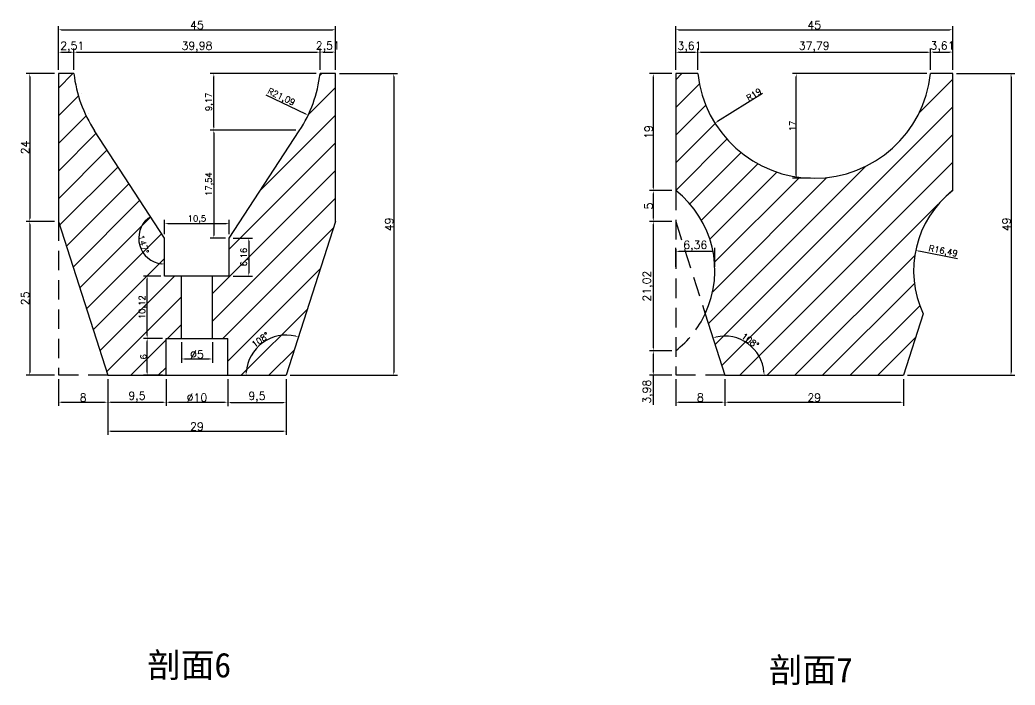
# Model space of a CAD drawing. Header units: millimetres. Extents: x 6817 to 15937, y -5221 to -164.
# Drawn here: x 8041.5 to 8203.2, y -2800.2 to -2692.2 of the extents above; entities that cross this region are included whole.
import ezdxf

# ---------------------------------------------------------------- set-up
doc = ezdxf.new("R2010")
doc.units = ezdxf.units.MM
doc.linetypes.add('HIDDEN', pattern=[9.525, 6.35, -3.175])
doc.layers.add('图层2', color=108, linetype='Continuous')
doc.styles.get("Standard").update_dxf_attribs({"font": 'txt', "bigfont": 'gbcbig.shx'})
doc.dimstyles.new('ISO-25', dxfattribs={"dimtxt": 1, "dimasz": 0.5, "dimexe": 0.6, "dimexo": 0.625, "dimgap": 0.1, "dimtad": 1, "dimtxsty": 'Standard', "dimcen": 2.5, "dimadec": 0, "dimazin": 0, "dimtfac": 1, "dimtmove": 0, "dimatfit": 3, "dimfxl": 0, "dimarcsym": 0})
pattern_1 = [(45, (44.474, -33.572), (-2.245064, 2.245064), [])]

# ---------------------------------------------------------------- blocks, each defined once
blk = doc.blocks.new('*D1384')
at = {"layer": 'Defpoints', "color": 0, "linetype": 'ByBlock', "transparency": 16777216}
for p in [(8151.68, -2697.44), (8148.07, -2700.91), (8151.68, -2700.91)]:
    blk.add_point(p, dxfattribs=at)
at = {"layer": '图层2', "color": 0, "linetype": 'ByBlock', "lineweight": -2, "transparency": 16777216}
for p, q in [((8148.07, -2700.29), (8148.07, -2696.84)), ((8148.57, -2697.44), (8151.18, -2697.44)), ((8151.68, -2700.29), (8151.68, -2696.84))]:
    blk.add_line(p, q, dxfattribs=at)
at = {"layer": '图层2', "color": 0, "linetype": 'ByBlock', "transparency": 16777216}
for points in [[(8148.57, -2697.35), (8148.57, -2697.52), (8148.07, -2697.44)], [(8151.18, -2697.35), (8151.18, -2697.52), (8151.68, -2697.44)]]:
    blk.add_solid(points, dxfattribs=at)
at = {"layer": '图层2', "color": 0, "linetype": 'ByBlock', "transparency": 16777216, "insert": (8150.31, -2696.58), "char_height": 1.3, "attachment_point": 5}
blk.add_mtext('3,61', dxfattribs=at)
blk = doc.blocks.new('*D1385')
at = {"layer": 'Defpoints', "color": 0, "linetype": 'ByBlock', "transparency": 16777216}
for p in [(8189.47, -2697.44), (8151.68, -2700.91), (8189.47, -2700.91)]:
    blk.add_point(p, dxfattribs=at)
at = {"layer": '图层2', "color": 0, "linetype": 'ByBlock', "lineweight": -2, "transparency": 16777216}
for p, q in [((8151.68, -2700.29), (8151.68, -2696.84)), ((8152.18, -2697.44), (8188.97, -2697.44)), ((8189.47, -2700.29), (8189.47, -2696.84))]:
    blk.add_line(p, q, dxfattribs=at)
at = {"layer": '图层2', "color": 0, "linetype": 'ByBlock', "transparency": 16777216}
for points in [[(8152.18, -2697.35), (8152.18, -2697.52), (8151.68, -2697.44)], [(8188.97, -2697.35), (8188.97, -2697.52), (8189.47, -2697.44)]]:
    blk.add_solid(points, dxfattribs=at)
at = {"layer": '图层2', "color": 0, "linetype": 'ByBlock', "transparency": 16777216, "insert": (8170.57, -2696.58), "char_height": 1.3, "attachment_point": 5}
blk.add_mtext('37,79', dxfattribs=at)
blk = doc.blocks.new('*D1386')
at = {"layer": 'Defpoints', "color": 0, "linetype": 'ByBlock', "transparency": 16777216}
for p in [(8193.07, -2697.41), (8189.47, -2700.91), (8193.07, -2700.91)]:
    blk.add_point(p, dxfattribs=at)
at = {"layer": '图层2', "color": 0, "linetype": 'ByBlock', "lineweight": -2, "transparency": 16777216}
for p, q in [((8189.47, -2700.29), (8189.47, -2696.81)), ((8189.97, -2697.41), (8192.57, -2697.41)), ((8193.07, -2700.29), (8193.07, -2696.81))]:
    blk.add_line(p, q, dxfattribs=at)
at = {"layer": '图层2', "color": 0, "linetype": 'ByBlock', "transparency": 16777216}
for points in [[(8189.97, -2697.33), (8189.97, -2697.5), (8189.47, -2697.41)], [(8192.57, -2697.33), (8192.57, -2697.5), (8193.07, -2697.41)]]:
    blk.add_solid(points, dxfattribs=at)
at = {"layer": '图层2', "color": 0, "linetype": 'ByBlock', "transparency": 16777216, "insert": (8191.41, -2696.56), "char_height": 1.3, "attachment_point": 5}
blk.add_mtext('3,61', dxfattribs=at)
blk = doc.blocks.new('*D1387')
at = {"layer": 'Defpoints', "color": 0, "linetype": 'ByBlock', "transparency": 16777216}
for p in [(8148.07, -2700.91), (8144.43, -2719.91), (8148.07, -2719.91)]:
    blk.add_point(p, dxfattribs=at)
at = {"layer": '图层2', "color": 0, "linetype": 'ByBlock', "lineweight": -2, "transparency": 16777216}
for p, q in [((8147.45, -2700.91), (8143.83, -2700.91)), ((8144.43, -2701.41), (8144.43, -2719.41)), ((8147.45, -2719.91), (8143.83, -2719.91))]:
    blk.add_line(p, q, dxfattribs=at)
at = {"layer": '图层2', "color": 0, "linetype": 'ByBlock', "transparency": 16777216}
for points in [[(8144.35, -2701.41), (8144.51, -2701.41), (8144.43, -2700.91)], [(8144.35, -2719.41), (8144.51, -2719.41), (8144.43, -2719.91)]]:
    blk.add_solid(points, dxfattribs=at)
at = {"layer": '图层2', "color": 0, "linetype": 'ByBlock', "transparency": 16777216, "insert": (8143.68, -2710.41), "char_height": 1.3, "attachment_point": 5, "rotation": 90}
blk.add_mtext('19', dxfattribs=at)
blk = doc.blocks.new('*D1388')
at = {"layer": 'Defpoints', "color": 0, "linetype": 'ByBlock', "transparency": 16777216}
for p in [(8148.07, -2719.91), (8144.43, -2724.91), (8148.07, -2724.91)]:
    blk.add_point(p, dxfattribs=at)
at = {"layer": '图层2', "color": 0, "linetype": 'ByBlock', "lineweight": -2, "transparency": 16777216}
for p, q in [((8147.45, -2719.91), (8143.83, -2719.91)), ((8144.43, -2720.41), (8144.43, -2724.41)), ((8147.45, -2724.91), (8143.83, -2724.91))]:
    blk.add_line(p, q, dxfattribs=at)
at = {"layer": '图层2', "color": 0, "linetype": 'ByBlock', "transparency": 16777216}
for points in [[(8144.35, -2720.41), (8144.51, -2720.41), (8144.43, -2719.91)], [(8144.35, -2724.41), (8144.51, -2724.41), (8144.43, -2724.91)]]:
    blk.add_solid(points, dxfattribs=at)
at = {"layer": '图层2', "color": 0, "linetype": 'ByBlock', "transparency": 16777216, "insert": (8143.68, -2722.41), "char_height": 1.3, "attachment_point": 5, "rotation": 90}
blk.add_mtext('5', dxfattribs=at)
blk = doc.blocks.new('*D1389')
at = {"layer": 'Defpoints', "color": 0, "linetype": 'ByBlock', "transparency": 16777216}
for p in [(8148.07, -2724.91), (8144.43, -2745.93), (8148.07, -2745.93)]:
    blk.add_point(p, dxfattribs=at)
at = {"layer": '图层2', "color": 0, "linetype": 'ByBlock', "lineweight": -2, "transparency": 16777216}
for p, q in [((8147.45, -2724.91), (8143.83, -2724.91)), ((8144.43, -2725.41), (8144.43, -2745.43)), ((8147.45, -2745.93), (8143.83, -2745.93))]:
    blk.add_line(p, q, dxfattribs=at)
at = {"layer": '图层2', "color": 0, "linetype": 'ByBlock', "transparency": 16777216}
for points in [[(8144.35, -2725.41), (8144.51, -2725.41), (8144.43, -2724.91)], [(8144.35, -2745.43), (8144.51, -2745.43), (8144.43, -2745.93)]]:
    blk.add_solid(points, dxfattribs=at)
at = {"layer": '图层2', "color": 0, "linetype": 'ByBlock', "transparency": 16777216, "insert": (8143.57, -2735.42), "char_height": 1.3, "attachment_point": 5, "rotation": 90}
blk.add_mtext('21,02', dxfattribs=at)
blk = doc.blocks.new('*D1390')
at = {"layer": 'Defpoints', "color": 0, "linetype": 'ByBlock', "transparency": 16777216}
for p in [(8148.07, -2729.79), (8148.07, -2732.92), (8154.43, -2732.92)]:
    blk.add_point(p, dxfattribs=at)
at = {"layer": '图层2', "color": 0, "linetype": 'ByBlock', "lineweight": -2, "transparency": 16777216}
for p, q in [((8148.07, -2732.3), (8148.07, -2729.19)), ((8153.93, -2729.79), (8148.57, -2729.79)), ((8154.43, -2732.3), (8154.43, -2729.19))]:
    blk.add_line(p, q, dxfattribs=at)
at = {"layer": '图层2', "color": 0, "linetype": 'ByBlock', "transparency": 16777216}
for points in [[(8148.57, -2729.71), (8148.57, -2729.87), (8148.07, -2729.79)], [(8153.93, -2729.71), (8153.93, -2729.87), (8154.43, -2729.79)]]:
    blk.add_solid(points, dxfattribs=at)
at = {"layer": '图层2', "color": 0, "linetype": 'ByBlock', "transparency": 16777216, "insert": (8151.25, -2728.93), "char_height": 1.3, "attachment_point": 5}
blk.add_mtext('6,36', dxfattribs=at)
blk = doc.blocks.new('*D1391')
at = {"layer": 'Defpoints', "color": 0, "linetype": 'ByBlock', "transparency": 16777216}
for p in [(8148.07, -2745.93), (8144.43, -2749.91), (8148.07, -2749.91)]:
    blk.add_point(p, dxfattribs=at)
at = {"layer": '图层2', "color": 0, "linetype": 'ByBlock', "lineweight": -2, "transparency": 16777216}
for p, q in [((8147.45, -2745.93), (8143.83, -2745.93)), ((8144.43, -2746.43), (8144.43, -2749.41)), ((8147.45, -2749.91), (8143.83, -2749.91)), ((8144.43, -2749.91), (8144.43, -2754.73))]:
    blk.add_line(p, q, dxfattribs=at)
at = {"layer": '图层2', "color": 0, "linetype": 'ByBlock', "transparency": 16777216}
for points in [[(8144.35, -2746.43), (8144.51, -2746.43), (8144.43, -2745.93)], [(8144.35, -2749.41), (8144.51, -2749.41), (8144.43, -2749.91)]]:
    blk.add_solid(points, dxfattribs=at)
at = {"layer": '图层2', "color": 0, "linetype": 'ByBlock', "transparency": 16777216, "insert": (8143.57, -2752.57), "char_height": 1.3, "attachment_point": 5, "rotation": 90}
blk.add_mtext('3,98', dxfattribs=at)
blk = doc.blocks.new('*D1392')
at = {"layer": 'Defpoints', "color": 0, "linetype": 'ByBlock', "transparency": 16777216}
for p in [(8148.07, -2749.91), (8156.07, -2749.91), (8156.07, -2754.28)]:
    blk.add_point(p, dxfattribs=at)
at = {"layer": '图层2', "color": 0, "linetype": 'ByBlock', "lineweight": -2, "transparency": 16777216}
for p, q in [((8148.07, -2750.54), (8148.07, -2754.88)), ((8156.07, -2750.54), (8156.07, -2754.88)), ((8148.57, -2754.28), (8155.57, -2754.28))]:
    blk.add_line(p, q, dxfattribs=at)
at = {"layer": '图层2', "color": 0, "linetype": 'ByBlock', "transparency": 16777216}
for points in [[(8148.57, -2754.2), (8148.57, -2754.36), (8148.07, -2754.28)], [(8155.57, -2754.2), (8155.57, -2754.36), (8156.07, -2754.28)]]:
    blk.add_solid(points, dxfattribs=at)
at = {"layer": '图层2', "color": 0, "linetype": 'ByBlock', "transparency": 16777216, "insert": (8152.07, -2753.53), "char_height": 1.3, "attachment_point": 5}
blk.add_mtext('8', dxfattribs=at)
blk = doc.blocks.new('*D1393')
at = {"layer": 'Defpoints', "color": 0, "linetype": 'ByBlock', "transparency": 16777216}
for p in [(8156.07, -2749.91), (8185.07, -2749.91), (8185.07, -2754.28)]:
    blk.add_point(p, dxfattribs=at)
at = {"layer": '图层2', "color": 0, "linetype": 'ByBlock', "lineweight": -2, "transparency": 16777216}
for p, q in [((8156.07, -2750.54), (8156.07, -2754.88)), ((8185.07, -2750.54), (8185.07, -2754.88)), ((8156.57, -2754.28), (8184.57, -2754.28))]:
    blk.add_line(p, q, dxfattribs=at)
at = {"layer": '图层2', "color": 0, "linetype": 'ByBlock', "transparency": 16777216}
for points in [[(8156.57, -2754.2), (8156.57, -2754.36), (8156.07, -2754.28)], [(8184.57, -2754.2), (8184.57, -2754.36), (8185.07, -2754.28)]]:
    blk.add_solid(points, dxfattribs=at)
at = {"layer": '图层2', "color": 0, "linetype": 'ByBlock', "transparency": 16777216, "insert": (8170.57, -2753.53), "char_height": 1.3, "attachment_point": 5}
blk.add_mtext('29', dxfattribs=at)
blk = doc.blocks.new('*D1394')
at = {"layer": 'Defpoints', "color": 0, "linetype": 'ByBlock', "transparency": 16777216}
for p in [(8193.07, -2700.91), (8185.07, -2749.91), (8202.54, -2749.91)]:
    blk.add_point(p, dxfattribs=at)
at = {"layer": '图层2', "color": 0, "linetype": 'ByBlock', "lineweight": -2, "transparency": 16777216}
for p, q in [((8193.7, -2700.91), (8203.14, -2700.91)), ((8202.54, -2701.41), (8202.54, -2749.41)), ((8185.7, -2749.91), (8203.14, -2749.91))]:
    blk.add_line(p, q, dxfattribs=at)
at = {"layer": '图层2', "color": 0, "linetype": 'ByBlock', "transparency": 16777216}
for points in [[(8202.46, -2701.41), (8202.63, -2701.41), (8202.54, -2700.91)], [(8202.46, -2749.41), (8202.63, -2749.41), (8202.54, -2749.91)]]:
    blk.add_solid(points, dxfattribs=at)
at = {"layer": '图层2', "color": 0, "linetype": 'ByBlock', "transparency": 16777216, "insert": (8201.79, -2725.41), "char_height": 1.3, "attachment_point": 5, "rotation": 90}
blk.add_mtext('49', dxfattribs=at)
blk = doc.blocks.new('*D1395')
at = {"layer": 'Defpoints', "color": 0, "linetype": 'ByBlock', "transparency": 16777216}
for p in [(8193.07, -2693.79), (8148.07, -2700.91), (8193.07, -2700.91)]:
    blk.add_point(p, dxfattribs=at)
at = {"layer": '图层2', "color": 0, "linetype": 'ByBlock', "lineweight": -2, "transparency": 16777216}
for p, q in [((8148.07, -2700.29), (8148.07, -2693.19)), ((8148.57, -2693.79), (8192.57, -2693.79)), ((8193.07, -2700.29), (8193.07, -2693.19))]:
    blk.add_line(p, q, dxfattribs=at)
at = {"layer": '图层2', "color": 0, "linetype": 'ByBlock', "transparency": 16777216}
for points in [[(8148.57, -2693.71), (8148.57, -2693.88), (8148.07, -2693.79)], [(8192.57, -2693.71), (8192.57, -2693.88), (8193.07, -2693.79)]]:
    blk.add_solid(points, dxfattribs=at)
at = {"layer": '图层2', "color": 0, "linetype": 'ByBlock', "transparency": 16777216, "insert": (8170.57, -2693.04), "char_height": 1.3, "attachment_point": 5}
blk.add_mtext('45', dxfattribs=at)
blk = doc.blocks.new('*D1396')
at = {"layer": 'Defpoints', "color": 0, "linetype": 'ByBlock', "transparency": 16777216}
for p in [(8170.57, -2698.91), (8154.45, -2708.96)]:
    blk.add_point(p, dxfattribs=at)
at = {"layer": '图层2', "color": 0, "linetype": 'ByBlock', "lineweight": -2, "transparency": 16777216}
blk.add_line((8162.17, -2704.15), (8154.87, -2708.69), dxfattribs=at)
at = {"layer": '图层2', "color": 0, "linetype": 'ByBlock', "transparency": 16777216}
blk.add_solid([(8154.83, -2708.62), (8154.92, -2708.76), (8154.45, -2708.96)], dxfattribs=at)
at = {"layer": '图层2', "color": 0, "linetype": 'ByBlock', "transparency": 16777216, "insert": (8160.78, -2704.31), "char_height": 1, "attachment_point": 5, "rotation": 31.9165}
blk.add_mtext('R19', dxfattribs=at)
blk = doc.blocks.new('*D1397')
at = {"layer": 'Defpoints', "color": 0, "linetype": 'ByBlock', "transparency": 16777216}
for p in [(8187.05, -2729.63), (8203.2, -2732.92)]:
    blk.add_point(p, dxfattribs=at)
at = {"layer": '图层2', "color": 0, "linetype": 'ByBlock', "lineweight": -2, "transparency": 16777216}
blk.add_line((8193.83, -2731.01), (8187.54, -2729.73), dxfattribs=at)
at = {"layer": '图层2', "color": 0, "linetype": 'ByBlock', "transparency": 16777216}
blk.add_solid([(8187.55, -2729.65), (8187.52, -2729.81), (8187.05, -2729.63)], dxfattribs=at)
at = {"layer": '图层2', "color": 0, "linetype": 'ByBlock', "transparency": 16777216, "insert": (8191.5, -2729.84), "char_height": 1, "attachment_point": 5, "rotation": 348.48}
blk.add_mtext('R16,49', dxfattribs=at)
blk = doc.blocks.new('*D1398')
at = {"layer": 'Defpoints', "color": 0, "linetype": 'ByBlock', "transparency": 16777216}
for p in [(8167.65, -2700.91), (8189.47, -2700.91), (8170.57, -2717.91)]:
    blk.add_point(p, dxfattribs=at)
at = {"layer": '图层2', "color": 0, "linetype": 'ByBlock', "lineweight": -2, "transparency": 16777216}
for p, q in [((8188.84, -2700.91), (8167.05, -2700.91)), ((8167.65, -2717.41), (8167.65, -2701.41)), ((8169.95, -2717.91), (8167.05, -2717.91))]:
    blk.add_line(p, q, dxfattribs=at)
at = {"layer": '图层2', "color": 0, "linetype": 'ByBlock', "transparency": 16777216}
for points in [[(8167.57, -2701.41), (8167.73, -2701.41), (8167.65, -2700.91)], [(8167.57, -2717.41), (8167.73, -2717.41), (8167.65, -2717.91)]]:
    blk.add_solid(points, dxfattribs=at)
at = {"layer": '图层2', "color": 0, "linetype": 'ByBlock', "transparency": 16777216, "insert": (8167.05, -2709.41), "char_height": 1, "attachment_point": 5, "rotation": 90}
blk.add_mtext('17', dxfattribs=at)
blk = doc.blocks.new('*D1400')
at = {"layer": 'Defpoints', "color": 0, "linetype": 'ByBlock', "transparency": 16777216}
for p in [(8050.32, -2697.44), (8047.81, -2700.91), (8050.32, -2700.91)]:
    blk.add_point(p, dxfattribs=at)
at = {"layer": '图层2', "color": 0, "linetype": 'ByBlock', "lineweight": -2, "transparency": 16777216}
for p, q in [((8047.81, -2700.29), (8047.81, -2696.84)), ((8048.31, -2697.44), (8049.82, -2697.44)), ((8050.32, -2700.29), (8050.32, -2696.84))]:
    blk.add_line(p, q, dxfattribs=at)
at = {"layer": '图层2', "color": 0, "linetype": 'ByBlock', "transparency": 16777216}
for points in [[(8048.31, -2697.35), (8048.31, -2697.52), (8047.81, -2697.44)], [(8049.82, -2697.35), (8049.82, -2697.52), (8050.32, -2697.44)]]:
    blk.add_solid(points, dxfattribs=at)
at = {"layer": '图层2', "color": 0, "linetype": 'ByBlock', "transparency": 16777216, "insert": (8050.05, -2696.58), "char_height": 1.3, "attachment_point": 5}
blk.add_mtext('2,51', dxfattribs=at)
blk = doc.blocks.new('*D1401')
at = {"layer": 'Defpoints', "color": 0, "linetype": 'ByBlock', "transparency": 16777216}
for p in [(8090.3, -2697.44), (8050.32, -2700.91), (8090.3, -2700.91)]:
    blk.add_point(p, dxfattribs=at)
at = {"layer": '图层2', "color": 0, "linetype": 'ByBlock', "lineweight": -2, "transparency": 16777216}
for p, q in [((8050.32, -2700.29), (8050.32, -2696.84)), ((8050.82, -2697.44), (8089.8, -2697.44)), ((8090.3, -2700.29), (8090.3, -2696.84))]:
    blk.add_line(p, q, dxfattribs=at)
at = {"layer": '图层2', "color": 0, "linetype": 'ByBlock', "transparency": 16777216}
for points in [[(8050.82, -2697.35), (8050.82, -2697.52), (8050.32, -2697.44)], [(8089.8, -2697.35), (8089.8, -2697.52), (8090.3, -2697.44)]]:
    blk.add_solid(points, dxfattribs=at)
at = {"layer": '图层2', "color": 0, "linetype": 'ByBlock', "transparency": 16777216, "insert": (8070.31, -2696.58), "char_height": 1.3, "attachment_point": 5}
blk.add_mtext('39,98', dxfattribs=at)
blk = doc.blocks.new('*D1402')
at = {"layer": 'Defpoints', "color": 0, "linetype": 'ByBlock', "transparency": 16777216}
for p in [(8092.81, -2697.41), (8090.3, -2700.91), (8092.81, -2700.91)]:
    blk.add_point(p, dxfattribs=at)
at = {"layer": '图层2', "color": 0, "linetype": 'ByBlock', "lineweight": -2, "transparency": 16777216}
for p, q in [((8090.3, -2700.29), (8090.3, -2696.81)), ((8090.8, -2697.41), (8092.31, -2697.41)), ((8092.81, -2700.29), (8092.81, -2696.81))]:
    blk.add_line(p, q, dxfattribs=at)
at = {"layer": '图层2', "color": 0, "linetype": 'ByBlock', "transparency": 16777216}
for points in [[(8090.8, -2697.33), (8090.8, -2697.5), (8090.3, -2697.41)], [(8092.31, -2697.33), (8092.31, -2697.5), (8092.81, -2697.41)]]:
    blk.add_solid(points, dxfattribs=at)
at = {"layer": '图层2', "color": 0, "linetype": 'ByBlock', "transparency": 16777216, "insert": (8091.56, -2696.56), "char_height": 1.3, "attachment_point": 5}
blk.add_mtext('2,51', dxfattribs=at)
blk = doc.blocks.new('*D1403')
at = {"layer": 'Defpoints', "color": 0, "linetype": 'ByBlock', "transparency": 16777216}
for p in [(8055.81, -2749.91), (8084.81, -2749.91), (8084.81, -2758.98)]:
    blk.add_point(p, dxfattribs=at)
at = {"layer": '图层2', "color": 0, "linetype": 'ByBlock', "lineweight": -2, "transparency": 16777216}
for p, q in [((8055.81, -2750.54), (8055.81, -2759.58)), ((8084.81, -2750.54), (8084.81, -2759.58)), ((8056.31, -2758.98), (8084.31, -2758.98))]:
    blk.add_line(p, q, dxfattribs=at)
at = {"layer": '图层2', "color": 0, "linetype": 'ByBlock', "transparency": 16777216}
for points in [[(8056.31, -2758.9), (8056.31, -2759.06), (8055.81, -2758.98)], [(8084.31, -2758.9), (8084.31, -2759.06), (8084.81, -2758.98)]]:
    blk.add_solid(points, dxfattribs=at)
at = {"layer": '图层2', "color": 0, "linetype": 'ByBlock', "transparency": 16777216, "insert": (8070.31, -2758.23), "char_height": 1.3, "attachment_point": 5}
blk.add_mtext('29', dxfattribs=at)
blk = doc.blocks.new('*D1399')
at = {"layer": 'Defpoints', "color": 0, "linetype": 'ByBlock', "transparency": 16777216}
for p in [(8092.81, -2700.91), (8084.81, -2749.91), (8102.28, -2749.91)]:
    blk.add_point(p, dxfattribs=at)
at = {"layer": '图层2', "color": 0, "linetype": 'ByBlock', "lineweight": -2, "transparency": 16777216}
for p, q in [((8093.44, -2700.91), (8102.88, -2700.91)), ((8102.28, -2701.41), (8102.28, -2749.41)), ((8085.44, -2749.91), (8102.88, -2749.91))]:
    blk.add_line(p, q, dxfattribs=at)
at = {"layer": '图层2', "color": 0, "linetype": 'ByBlock', "transparency": 16777216}
for points in [[(8102.2, -2701.41), (8102.36, -2701.41), (8102.28, -2700.91)], [(8102.2, -2749.41), (8102.36, -2749.41), (8102.28, -2749.91)]]:
    blk.add_solid(points, dxfattribs=at)
at = {"layer": '图层2', "color": 0, "linetype": 'ByBlock', "transparency": 16777216, "insert": (8101.53, -2725.41), "char_height": 1.3, "attachment_point": 5, "rotation": 90}
blk.add_mtext('49', dxfattribs=at)
blk = doc.blocks.new('*D1404')
at = {"layer": 'Defpoints', "color": 0, "linetype": 'ByBlock', "transparency": 16777216}
for p in [(8092.81, -2693.79), (8047.81, -2700.91), (8092.81, -2700.91)]:
    blk.add_point(p, dxfattribs=at)
at = {"layer": '图层2', "color": 0, "linetype": 'ByBlock', "lineweight": -2, "transparency": 16777216}
for p, q in [((8047.81, -2700.29), (8047.81, -2693.19)), ((8048.31, -2693.79), (8092.31, -2693.79)), ((8092.81, -2700.29), (8092.81, -2693.19))]:
    blk.add_line(p, q, dxfattribs=at)
at = {"layer": '图层2', "color": 0, "linetype": 'ByBlock', "transparency": 16777216}
for points in [[(8048.31, -2693.71), (8048.31, -2693.88), (8047.81, -2693.79)], [(8092.31, -2693.71), (8092.31, -2693.88), (8092.81, -2693.79)]]:
    blk.add_solid(points, dxfattribs=at)
at = {"layer": '图层2', "color": 0, "linetype": 'ByBlock', "transparency": 16777216, "insert": (8070.31, -2693.04), "char_height": 1.3, "attachment_point": 5}
blk.add_mtext('45', dxfattribs=at)
blk = doc.blocks.new('*D1405')
at = {"layer": 'Defpoints', "color": 0, "linetype": 'ByBlock', "transparency": 16777216}
for p in [(8073.05, -2700.91), (8090.3, -2700.91), (8087.01, -2710.08)]:
    blk.add_point(p, dxfattribs=at)
at = {"layer": '图层2', "color": 0, "linetype": 'ByBlock', "lineweight": -2, "transparency": 16777216}
for p, q in [((8089.68, -2700.91), (8072.45, -2700.91)), ((8073.05, -2709.58), (8073.05, -2701.41)), ((8086.38, -2710.08), (8072.45, -2710.08))]:
    blk.add_line(p, q, dxfattribs=at)
at = {"layer": '图层2', "color": 0, "linetype": 'ByBlock', "transparency": 16777216}
for points in [[(8072.97, -2701.41), (8073.13, -2701.41), (8073.05, -2700.91)], [(8072.97, -2709.58), (8073.13, -2709.58), (8073.05, -2710.08)]]:
    blk.add_solid(points, dxfattribs=at)
at = {"layer": '图层2', "color": 0, "linetype": 'ByBlock', "transparency": 16777216, "insert": (8072.37, -2705.5), "char_height": 1, "attachment_point": 5, "rotation": 90}
blk.add_mtext('9,17', dxfattribs=at)
blk = doc.blocks.new('*D1413')
at = {"layer": 'Defpoints', "color": 0, "linetype": 'ByBlock', "transparency": 16777216}
for p in [(8047.81, -2700.91), (8043.15, -2724.91), (8047.81, -2724.91)]:
    blk.add_point(p, dxfattribs=at)
at = {"layer": '图层2', "color": 0, "linetype": 'ByBlock', "lineweight": -2, "transparency": 16777216}
for p, q in [((8047.19, -2700.91), (8042.55, -2700.91)), ((8043.15, -2701.41), (8043.15, -2724.41)), ((8047.19, -2724.91), (8042.55, -2724.91))]:
    blk.add_line(p, q, dxfattribs=at)
at = {"layer": '图层2', "color": 0, "linetype": 'ByBlock', "transparency": 16777216}
for points in [[(8043.07, -2701.41), (8043.24, -2701.41), (8043.15, -2700.91)], [(8043.07, -2724.41), (8043.24, -2724.41), (8043.15, -2724.91)]]:
    blk.add_solid(points, dxfattribs=at)
at = {"layer": '图层2', "color": 0, "linetype": 'ByBlock', "transparency": 16777216, "insert": (8042.4, -2712.91), "char_height": 1.3, "attachment_point": 5, "rotation": 90}
blk.add_mtext('24', dxfattribs=at)
blk = doc.blocks.new('*D1414')
at = {"layer": 'Defpoints', "color": 0, "linetype": 'ByBlock', "transparency": 16777216}
for p in [(8047.81, -2724.91), (8043.15, -2749.91), (8047.81, -2749.91)]:
    blk.add_point(p, dxfattribs=at)
at = {"layer": '图层2', "color": 0, "linetype": 'ByBlock', "lineweight": -2, "transparency": 16777216}
for p, q in [((8047.19, -2724.91), (8042.55, -2724.91)), ((8043.15, -2725.41), (8043.15, -2749.41)), ((8047.19, -2749.91), (8042.55, -2749.91))]:
    blk.add_line(p, q, dxfattribs=at)
at = {"layer": '图层2', "color": 0, "linetype": 'ByBlock', "transparency": 16777216}
for points in [[(8043.07, -2725.41), (8043.24, -2725.41), (8043.15, -2724.91)], [(8043.07, -2749.41), (8043.24, -2749.41), (8043.15, -2749.91)]]:
    blk.add_solid(points, dxfattribs=at)
at = {"layer": '图层2', "color": 0, "linetype": 'ByBlock', "transparency": 16777216, "insert": (8042.4, -2737.41), "char_height": 1.3, "attachment_point": 5, "rotation": 90}
blk.add_mtext('25', dxfattribs=at)
blk = doc.blocks.new('*D1415')
at = {"layer": 'Defpoints', "color": 0, "linetype": 'ByBlock', "transparency": 16777216}
for p in [(8047.81, -2749.91), (8055.81, -2749.91), (8055.81, -2754.28)]:
    blk.add_point(p, dxfattribs=at)
at = {"layer": '图层2', "color": 0, "linetype": 'ByBlock', "lineweight": -2, "transparency": 16777216}
for p, q in [((8047.81, -2750.54), (8047.81, -2754.88)), ((8055.81, -2750.54), (8055.81, -2754.88)), ((8048.31, -2754.28), (8055.31, -2754.28))]:
    blk.add_line(p, q, dxfattribs=at)
at = {"layer": '图层2', "color": 0, "linetype": 'ByBlock', "transparency": 16777216}
for points in [[(8048.31, -2754.2), (8048.31, -2754.36), (8047.81, -2754.28)], [(8055.31, -2754.2), (8055.31, -2754.36), (8055.81, -2754.28)]]:
    blk.add_solid(points, dxfattribs=at)
at = {"layer": '图层2', "color": 0, "linetype": 'ByBlock', "transparency": 16777216, "insert": (8051.81, -2753.53), "char_height": 1.3, "attachment_point": 5}
blk.add_mtext('8', dxfattribs=at)
blk = doc.blocks.new('*D1416')
at = {"layer": 'Defpoints', "color": 0, "linetype": 'ByBlock', "transparency": 16777216}
for p in [(8055.81, -2749.91), (8065.31, -2749.91), (8065.31, -2754.28)]:
    blk.add_point(p, dxfattribs=at)
at = {"layer": '图层2', "color": 0, "linetype": 'ByBlock', "lineweight": -2, "transparency": 16777216}
for p, q in [((8055.81, -2750.54), (8055.81, -2754.88)), ((8065.31, -2750.54), (8065.31, -2754.88)), ((8056.31, -2754.28), (8064.81, -2754.28))]:
    blk.add_line(p, q, dxfattribs=at)
at = {"layer": '图层2', "color": 0, "linetype": 'ByBlock', "transparency": 16777216}
for points in [[(8056.31, -2754.2), (8056.31, -2754.36), (8055.81, -2754.28)], [(8064.81, -2754.2), (8064.81, -2754.36), (8065.31, -2754.28)]]:
    blk.add_solid(points, dxfattribs=at)
at = {"layer": '图层2', "color": 0, "linetype": 'ByBlock', "transparency": 16777216, "insert": (8060.56, -2753.42), "char_height": 1.3, "attachment_point": 5}
blk.add_mtext('9,5', dxfattribs=at)
blk = doc.blocks.new('*D1417')
at = {"layer": 'Defpoints', "color": 0, "linetype": 'ByBlock', "transparency": 16777216}
for p in [(8065.31, -2749.91), (8075.31, -2749.91), (8075.31, -2754.28)]:
    blk.add_point(p, dxfattribs=at)
at = {"layer": '图层2', "color": 0, "linetype": 'ByBlock', "lineweight": -2, "transparency": 16777216}
for p, q in [((8065.31, -2750.54), (8065.31, -2754.88)), ((8075.31, -2750.54), (8075.31, -2754.88)), ((8065.81, -2754.28), (8074.81, -2754.28))]:
    blk.add_line(p, q, dxfattribs=at)
at = {"layer": '图层2', "color": 0, "linetype": 'ByBlock', "transparency": 16777216}
for points in [[(8065.81, -2754.2), (8065.81, -2754.36), (8065.31, -2754.28)], [(8074.81, -2754.2), (8074.81, -2754.36), (8075.31, -2754.28)]]:
    blk.add_solid(points, dxfattribs=at)
at = {"layer": '图层2', "color": 0, "linetype": 'ByBlock', "transparency": 16777216, "insert": (8070.31, -2753.53), "char_height": 1.3, "attachment_point": 5}
blk.add_mtext('%%C10', dxfattribs=at)
blk = doc.blocks.new('*D1418')
at = {"layer": 'Defpoints', "color": 0, "linetype": 'ByBlock', "transparency": 16777216}
for p in [(8075.31, -2749.91), (8084.81, -2749.91), (8084.81, -2754.32)]:
    blk.add_point(p, dxfattribs=at)
at = {"layer": '图层2', "color": 0, "linetype": 'ByBlock', "lineweight": -2, "transparency": 16777216}
for p, q in [((8075.31, -2750.54), (8075.31, -2754.92)), ((8084.81, -2750.54), (8084.81, -2754.92)), ((8075.81, -2754.32), (8084.31, -2754.32))]:
    blk.add_line(p, q, dxfattribs=at)
at = {"layer": '图层2', "color": 0, "linetype": 'ByBlock', "transparency": 16777216}
for points in [[(8075.81, -2754.24), (8075.81, -2754.4), (8075.31, -2754.32)], [(8084.31, -2754.24), (8084.31, -2754.4), (8084.81, -2754.32)]]:
    blk.add_solid(points, dxfattribs=at)
at = {"layer": '图层2', "color": 0, "linetype": 'ByBlock', "transparency": 16777216, "insert": (8080.06, -2753.46), "char_height": 1.3, "attachment_point": 5}
blk.add_mtext('9,5', dxfattribs=at)
blk = doc.blocks.new('*D1419')
at = {"layer": 'Defpoints', "color": 0, "linetype": 'ByBlock', "transparency": 16777216}
for p in [(8067.81, -2743.91), (8072.81, -2743.91), (8072.81, -2747.26)]:
    blk.add_point(p, dxfattribs=at)
at = {"layer": '图层2', "color": 0, "linetype": 'ByBlock', "lineweight": -2, "transparency": 16777216}
for p, q in [((8067.81, -2744.54), (8067.81, -2747.86)), ((8072.81, -2744.54), (8072.81, -2747.86)), ((8068.31, -2747.26), (8072.31, -2747.26))]:
    blk.add_line(p, q, dxfattribs=at)
at = {"layer": '图层2', "color": 0, "linetype": 'ByBlock', "transparency": 16777216}
for points in [[(8068.31, -2747.17), (8068.31, -2747.34), (8067.81, -2747.26)], [(8072.31, -2747.17), (8072.31, -2747.34), (8072.81, -2747.26)]]:
    blk.add_solid(points, dxfattribs=at)
at = {"layer": '图层2', "color": 0, "linetype": 'ByBlock', "transparency": 16777216, "insert": (8070.31, -2746.51), "char_height": 1.3, "attachment_point": 5}
blk.add_mtext('%%C5', dxfattribs=at)
blk = doc.blocks.new('*D1420')
at = {"layer": 'Defpoints', "color": 0, "linetype": 'ByBlock', "transparency": 16777216}
for p in [(8062.22, -2743.91), (8065.31, -2743.91), (8065.31, -2749.91)]:
    blk.add_point(p, dxfattribs=at)
at = {"layer": '图层2', "color": 0, "linetype": 'ByBlock', "lineweight": -2, "transparency": 16777216}
for p, q in [((8064.69, -2743.91), (8061.62, -2743.91)), ((8062.22, -2749.41), (8062.22, -2744.41)), ((8064.69, -2749.91), (8061.62, -2749.91))]:
    blk.add_line(p, q, dxfattribs=at)
at = {"layer": '图层2', "color": 0, "linetype": 'ByBlock', "transparency": 16777216}
for points in [[(8062.14, -2744.41), (8062.31, -2744.41), (8062.22, -2743.91)], [(8062.14, -2749.41), (8062.31, -2749.41), (8062.22, -2749.91)]]:
    blk.add_solid(points, dxfattribs=at)
at = {"layer": '图层2', "color": 0, "linetype": 'ByBlock', "transparency": 16777216, "insert": (8061.62, -2746.91), "char_height": 1, "attachment_point": 5, "rotation": 90}
blk.add_mtext('6', dxfattribs=at)
blk = doc.blocks.new('*D1421')
at = {"layer": 'Defpoints', "color": 0, "linetype": 'ByBlock', "transparency": 16777216}
for p in [(8062.22, -2733.79), (8065.06, -2733.79), (8065.31, -2743.91)]:
    blk.add_point(p, dxfattribs=at)
at = {"layer": '图层2', "color": 0, "linetype": 'ByBlock', "lineweight": -2, "transparency": 16777216}
for p, q in [((8064.44, -2733.79), (8061.62, -2733.79)), ((8062.22, -2743.41), (8062.22, -2734.29)), ((8064.69, -2743.91), (8061.62, -2743.91))]:
    blk.add_line(p, q, dxfattribs=at)
at = {"layer": '图层2', "color": 0, "linetype": 'ByBlock', "transparency": 16777216}
for points in [[(8062.14, -2734.29), (8062.31, -2734.29), (8062.22, -2733.79)], [(8062.14, -2743.41), (8062.31, -2743.41), (8062.22, -2743.91)]]:
    blk.add_solid(points, dxfattribs=at)
at = {"layer": '图层2', "color": 0, "linetype": 'ByBlock', "transparency": 16777216, "insert": (8061.54, -2738.85), "char_height": 1, "attachment_point": 5, "rotation": 90}
blk.add_mtext('10,12', dxfattribs=at)
blk = doc.blocks.new('*D1422')
at = {"layer": 'Defpoints', "color": 0, "linetype": 'ByBlock', "transparency": 16777216}
for p in [(8075.56, -2725.28), (8065.06, -2727.63), (8075.56, -2727.63)]:
    blk.add_point(p, dxfattribs=at)
at = {"layer": '图层2', "color": 0, "linetype": 'ByBlock', "lineweight": -2, "transparency": 16777216}
for p, q in [((8065.06, -2727), (8065.06, -2724.68)), ((8065.56, -2725.28), (8075.06, -2725.28)), ((8075.56, -2727), (8075.56, -2724.68))]:
    blk.add_line(p, q, dxfattribs=at)
at = {"layer": '图层2', "color": 0, "linetype": 'ByBlock', "transparency": 16777216}
for points in [[(8065.56, -2725.19), (8065.56, -2725.36), (8065.06, -2725.28)], [(8075.06, -2725.19), (8075.06, -2725.36), (8075.56, -2725.28)]]:
    blk.add_solid(points, dxfattribs=at)
at = {"layer": '图层2', "color": 0, "linetype": 'ByBlock', "transparency": 16777216, "insert": (8070.31, -2724.59), "char_height": 1, "attachment_point": 5}
blk.add_mtext('10,5', dxfattribs=at)
blk = doc.blocks.new('*D1423')
at = {"layer": 'Defpoints', "color": 0, "linetype": 'ByBlock', "transparency": 16777216}
for p in [(8086.38, -2710.08), (8073.05, -2727.63), (8075.56, -2727.63)]:
    blk.add_point(p, dxfattribs=at)
at = {"layer": '图层2', "color": 0, "linetype": 'ByBlock', "lineweight": -2, "transparency": 16777216}
for p, q in [((8085.76, -2710.08), (8072.45, -2710.08)), ((8073.05, -2710.58), (8073.05, -2727.13)), ((8074.94, -2727.63), (8072.45, -2727.63))]:
    blk.add_line(p, q, dxfattribs=at)
at = {"layer": '图层2', "color": 0, "linetype": 'ByBlock', "transparency": 16777216}
for points in [[(8072.97, -2710.58), (8073.13, -2710.58), (8073.05, -2710.08)], [(8072.97, -2727.13), (8073.13, -2727.13), (8073.05, -2727.63)]]:
    blk.add_solid(points, dxfattribs=at)
at = {"layer": '图层2', "color": 0, "linetype": 'ByBlock', "transparency": 16777216, "insert": (8072.37, -2718.85), "char_height": 1, "attachment_point": 5, "rotation": 90}
blk.add_mtext('17,54', dxfattribs=at)
blk = doc.blocks.new('*D1424')
at = {"layer": 'Defpoints', "color": 0, "linetype": 'ByBlock', "transparency": 16777216}
for p in [(8075.56, -2727.63), (8075.56, -2733.79), (8078.73, -2733.79)]:
    blk.add_point(p, dxfattribs=at)
at = {"layer": '图层2', "color": 0, "linetype": 'ByBlock', "lineweight": -2, "transparency": 16777216}
for p, q in [((8076.19, -2727.63), (8079.33, -2727.63)), ((8078.73, -2728.13), (8078.73, -2733.29)), ((8076.19, -2733.79), (8079.33, -2733.79))]:
    blk.add_line(p, q, dxfattribs=at)
at = {"layer": '图层2', "color": 0, "linetype": 'ByBlock', "transparency": 16777216}
for points in [[(8078.64, -2728.13), (8078.81, -2728.13), (8078.73, -2727.63)], [(8078.64, -2733.29), (8078.81, -2733.29), (8078.73, -2733.79)]]:
    blk.add_solid(points, dxfattribs=at)
at = {"layer": '图层2', "color": 0, "linetype": 'ByBlock', "transparency": 16777216, "insert": (8078.04, -2730.71), "char_height": 1, "attachment_point": 5, "rotation": 90}
blk.add_mtext('6,16', dxfattribs=at)
blk = doc.blocks.new('*D1425')
at = {"layer": 'Defpoints', "color": 0, "linetype": 'ByBlock', "transparency": 16777216}
for p in [(8069.34, -2698.56), (8088.37, -2707.65)]:
    blk.add_point(p, dxfattribs=at)
at = {"layer": '图层2', "color": 0, "linetype": 'ByBlock', "lineweight": -2, "transparency": 16777216}
blk.add_line((8081.48, -2704.36), (8087.92, -2707.44), dxfattribs=at)
at = {"layer": '图层2', "color": 0, "linetype": 'ByBlock', "transparency": 16777216}
blk.add_solid([(8087.96, -2707.36), (8087.89, -2707.51), (8088.37, -2707.65)], dxfattribs=at)
at = {"layer": '图层2', "color": 0, "linetype": 'ByBlock', "transparency": 16777216, "insert": (8083.97, -2704.79), "char_height": 1, "attachment_point": 5, "rotation": 334.4618}
blk.add_mtext('R21,09', dxfattribs=at)
blk = doc.blocks.new('*D1478')
at = {"layer": 'Defpoints', "color": 0, "linetype": 'ByBlock', "transparency": 16777216}
for p in [(8152.88, -2739.92), (8161.22, -2746.18), (8156.07, -2749.91), (8156.07, -2749.91), (8185.07, -2749.91)]:
    blk.add_point(p, dxfattribs=at)
at = {"layer": '图层2', "color": 0, "linetype": 'ByBlock', "transparency": 16777216}
blk.add_arc((8156.07, -2749.91), 6.36, 4.5062, 103.2385, dxfattribs=at)
for points in [[(8154.64, -2743.8), (8154.6, -2743.64), (8154.14, -2743.85)], [(8162.5, -2749.41), (8162.33, -2749.41), (8162.43, -2749.91)]]:
    blk.add_solid(points, dxfattribs=at)
at = {"layer": '图层2', "color": 0, "linetype": 'ByBlock', "transparency": 16777216, "insert": (8160.18, -2744.29), "char_height": 1, "attachment_point": 5, "rotation": 323.8723}
blk.add_mtext('108°', dxfattribs=at)
blk = doc.blocks.new('*D1479')
at = {"layer": 'Defpoints', "color": 0, "linetype": 'ByBlock', "transparency": 16777216}
for p in [(8092.81, -2724.91), (8082.77, -2743.7), (8055.81, -2749.91), (8084.81, -2749.91), (8084.81, -2749.91)]:
    blk.add_point(p, dxfattribs=at)
at = {"layer": '图层2', "color": 0, "linetype": 'ByBlock', "transparency": 16777216}
blk.add_arc((8084.81, -2749.91), 6.53, 76.6427, 175.6126, dxfattribs=at)
for points in [[(8086.34, -2743.48), (8086.3, -2743.64), (8086.8, -2743.69)], [(8078.38, -2749.41), (8078.22, -2749.41), (8078.28, -2749.91)]]:
    blk.add_solid(points, dxfattribs=at)
at = {"layer": '图层2', "color": 0, "linetype": 'ByBlock', "transparency": 16777216, "insert": (8080.61, -2744.15), "char_height": 1, "attachment_point": 5, "rotation": 36.1277}
blk.add_mtext('108°', dxfattribs=at)
blk = doc.blocks.new('*D1480')
at = {"layer": 'Defpoints', "color": 0, "linetype": 'ByBlock', "transparency": 16777216}
for p in [(8053.69, -2710.19), (8060.89, -2727.04), (8065.06, -2727.63), (8065.06, -2727.63), (8065.06, -2733.79)]:
    blk.add_point(p, dxfattribs=at)
at = {"layer": '图层2', "color": 0, "linetype": 'ByBlock', "transparency": 16777216}
blk.add_arc((8065.06, -2727.63), 4.21, 129.9256, 263.1948, dxfattribs=at)
for points in [[(8062.31, -2724.33), (8062.41, -2724.46), (8062.76, -2724.1)], [(8064.57, -2731.72), (8064.56, -2731.89), (8065.06, -2731.84)]]:
    blk.add_solid(points, dxfattribs=at)
at = {"layer": '图层2', "color": 0, "linetype": 'ByBlock', "transparency": 16777216, "insert": (8061.6, -2728.65), "char_height": 1, "attachment_point": 5, "rotation": 286.5602}
blk.add_mtext('147°', dxfattribs=at)

msp = doc.modelspace()

# ---------------------------------------------------------------- hatches: boundary and pattern name
at = {"layer": '图层2', "linetype": 'ByBlock'}
h = msp.add_hatch(dxfattribs=at)
h.set_pattern_fill('ANSI31', color=4)
h.set_pattern_definition(pattern_1)
edge = h.paths.add_edge_path()
edge.add_line((8065.062, -2727.625), (8053.685, -2710.188))
edge.add_arc((8071.285, -2698.558), 21.094, 186.40159, 213.45631, ccw=False)
edge.add_line((8050.322, -2700.91), (8047.812, -2700.91))
edge.add_line((8047.812, -2700.91), (8047.812, -2724.91))
edge.add_line((8047.812, -2724.91), (8055.812, -2749.91))
edge.add_line((8055.812, -2749.91), (8065.312, -2749.91))
edge.add_line((8065.312, -2749.91), (8065.312, -2743.91))
edge.add_line((8065.312, -2743.91), (8067.812, -2743.91))
edge.add_line((8067.812, -2743.91), (8067.812, -2733.786))
edge.add_line((8067.812, -2733.786), (8065.062, -2733.786))
edge.add_line((8065.062, -2733.786), (8065.062, -2727.625))
h = msp.add_hatch(dxfattribs=at)
h.set_pattern_fill('ANSI31', color=4)
h.set_pattern_definition(pattern_1)
h.paths.add_polyline_path([(8092.812, -2724.91), (8092.812, -2700.91), (8090.302, -2700.91, -0.1185999), (8086.938, -2710.188), (8075.562, -2727.625), (8075.562, -2732.91), (8072.812, -2732.91), (8072.812, -2743.91), (8075.312, -2743.91), (8075.312, -2749.91), (8084.812, -2749.91)])
h = msp.add_hatch(dxfattribs=at)
h.set_pattern_fill('ANSI31', color=4)
h.set_pattern_definition([(45, (126.3248, -55.1342), (-2.245064, 2.245064), [])])
h.paths.add_polyline_path([(8185.074, -2749.91), (8188.272, -2739.918, -0.3502318), (8193.074, -2719.91), (8193.074, -2700.91), (8189.469, -2700.91, -0.8997354), (8151.68, -2700.91), (8148.074, -2700.91), (8148.074, -2719.91, -0.3502318), (8152.877, -2739.918), (8156.074, -2749.91)])

# ---------------------------------------------------------------- linework, layer by layer
at = {"layer": '图层2', "color": 2, "linetype": 'ByBlock'}
for p, q in [((8047.812, -2700.91), (8047.812, -2724.91)), ((8050.322, -2700.91), (8047.812, -2700.91)), ((8092.812, -2700.91), (8090.302, -2700.91)), ((8092.812, -2724.91), (8092.812, -2700.91)), ((8148.074, -2700.91), (8148.074, -2719.91)), ((8151.68, -2700.91), (8148.074, -2700.91)), ((8193.074, -2700.91), (8189.469, -2700.91)), ((8193.074, -2719.91), (8193.074, -2700.91)), ((8065.062, -2727.625), (8053.685, -2710.188)), ((8075.562, -2727.625), (8086.938, -2710.188)), ((8047.812, -2724.91), (8055.812, -2749.91)), ((8092.812, -2724.91), (8084.812, -2749.91)), ((8065.062, -2733.786), (8065.062, -2727.625)), ((8075.562, -2733.786), (8075.562, -2727.625)), ((8075.562, -2733.786), (8065.062, -2733.786)), ((8067.812, -2743.91), (8067.812, -2733.786)), ((8072.812, -2743.91), (8072.812, -2733.786)), ((8152.877, -2739.918), (8156.074, -2749.91)), ((8188.272, -2739.918), (8185.074, -2749.91)), ((8065.312, -2743.91), (8075.312, -2743.91)), ((8065.312, -2749.91), (8065.312, -2743.91)), ((8075.312, -2749.91), (8075.312, -2743.91)), ((8055.812, -2749.91), (8084.812, -2749.91)), ((8156.074, -2749.91), (8185.074, -2749.91))]:
    msp.add_line(p, q, dxfattribs=at)
at = {"layer": '图层2', "color": 6, "linetype": 'HIDDEN', "ltscale": 0.5}
for p, q in [((8148.074, -2719.91), (8148.074, -2749.91)), ((8047.812, -2724.91), (8047.812, -2749.91)), ((8148.074, -2724.91), (8152.877, -2739.918)), ((8055.812, -2749.91), (8047.812, -2749.91)), ((8156.074, -2749.91), (8148.074, -2749.91))]:
    msp.add_line(p, q, dxfattribs=at)
at = {"layer": '图层2', "color": 2, "linetype": 'ByBlock'}
for centre, radius, start, end in [((8071.285, -2698.558), 21.094, 186.40159, 213.45631), ((8069.339, -2698.558), 21.094, 326.54369, 353.59841), ((8170.574, -2698.91), 19, 186.04233, 353.95767), ((8137.946, -2732.921), 16.489, 334.89365, 52.10116), ((8203.203, -2732.921), 16.489, 127.89884, 205.10635)]:
    msp.add_arc(centre, radius, start, end, dxfattribs=at)
at = {"layer": '图层2', "color": 6, "linetype": 'HIDDEN', "ltscale": 0.5}
msp.add_arc((8137.946, -2732.921), 16.489, 307.89884, 334.89365, dxfattribs=at)

# ---------------------------------------------------------------- texts
at = {"color": 2, "char_height": 4.00662, "width": 76.48743, "attachment_point": 3}
for s, insert in [('{\\fSimSun|b0|i0|c134|p2;剖面6}', (8075.867, -2794.971)), ('{\\fSimSun|b0|i0|c134|p2;剖面7}', (8176.855, -2795.779))]:
    msp.add_mtext(s, dxfattribs=dict(at, insert=insert))

# ---------------------------------------------------------------- dimensions: what is measured, and where the dimension line sits
at = {"layer": '图层2', "color": 3, "linetype": 'ByBlock'}
for base, p1, p2, picture, middle in [((8092.812, -2693.794), (8047.812, -2700.91), (8092.812, -2700.91), '*D1404', (8070.312, -2693.044)), ((8193.074, -2693.794), (8148.074, -2700.91), (8193.074, -2700.91), '*D1395', (8170.574, -2693.044)), ((8090.302, -2697.438), (8050.322, -2700.91), (8090.302, -2700.91), '*D1401', (8070.312, -2696.58)), ((8189.469, -2697.438), (8151.68, -2700.91), (8189.469, -2700.91), '*D1385', (8170.574, -2696.58)), ((8148.074, -2729.791), (8154.435, -2732.921), (8148.074, -2732.921), '*D1390', (8151.255, -2728.933)), ((8055.812, -2754.279), (8047.812, -2749.91), (8055.812, -2749.91), '*D1415', (8051.812, -2753.529)), ((8084.812, -2758.981), (8055.812, -2749.91), (8084.812, -2749.91), '*D1403', (8070.312, -2758.231)), ((8065.312, -2754.279), (8055.812, -2749.91), (8065.312, -2749.91), '*D1416', (8060.562, -2753.421)), ((8084.812, -2754.321), (8075.312, -2749.91), (8084.812, -2749.91), '*D1418', (8080.062, -2753.462)), ((8156.074, -2754.279), (8148.074, -2749.91), (8156.074, -2749.91), '*D1392', (8152.074, -2753.529)), ((8185.074, -2754.279), (8156.074, -2749.91), (8185.074, -2749.91), '*D1393', (8170.574, -2753.529))]:
    dim = msp.add_linear_dim(base=base, p1=p1, p2=p2, dimstyle='ISO-25', override={"dimtxt": 1.3}, dxfattribs=at)
    dim.commit()
    dim.dimension.update_dxf_attribs({"geometry": picture, "text_midpoint": middle})
for base, p1, p2, picture, middle in [((8050.322, -2697.438), (8047.812, -2700.91), (8050.322, -2700.91), '*D1400', (8050.05, -2697.438)), ((8092.812, -2697.415), (8090.302, -2700.91), (8092.812, -2700.91), '*D1402', (8091.557, -2697.415)), ((8151.68, -2697.438), (8148.074, -2700.91), (8151.68, -2700.91), '*D1384', (8150.313, -2697.438)), ((8193.0744, -2697.415), (8189.4689, -2700.9101), (8193.0744, -2700.9101), '*D1386', (8191.4108, -2697.415))]:
    dim = msp.add_linear_dim(base=base, p1=p1, p2=p2, dimstyle='ISO-25', override={"dimtxt": 1.3}, dxfattribs=at)
    dim.commit()
    dim.dimension.update_dxf_attribs({"geometry": picture, "text_midpoint": middle, "dimtype": 160})
for center, mpoint, picture, middle in [((8069.339, -2698.558), (8088.372, -2707.652), '*D1425', (8083.675, -2705.408)), ((8170.574, -2698.91), (8154.447, -2708.955), '*D1396', (8161.093, -2704.815)), ((8203.203, -2732.921), (8187.046, -2729.628), '*D1397', (8191.362, -2730.508))]:
    dim = msp.add_radius_dim(center=center, mpoint=mpoint, dimstyle='ISO-25', dxfattribs=at)
    dim.commit()
    dim.dimension.update_dxf_attribs({"geometry": picture, "text_midpoint": middle, "dimtype": 164})
for base, p1, p2, picture, middle in [((8043.153, -2724.91), (8047.812, -2700.91), (8047.812, -2724.91), '*D1413', (8042.403, -2712.91)), ((8102.281, -2749.91), (8092.812, -2700.91), (8084.812, -2749.91), '*D1399', (8101.531, -2725.41)), ((8144.429, -2719.91), (8148.074, -2700.91), (8148.074, -2719.91), '*D1387', (8143.679, -2710.41)), ((8202.544, -2749.91), (8193.074, -2700.91), (8185.074, -2749.91), '*D1394', (8201.794, -2725.41)), ((8144.429, -2724.91), (8148.074, -2719.91), (8148.074, -2724.91), '*D1388', (8143.679, -2722.41)), ((8043.153, -2749.91), (8047.812, -2724.91), (8047.812, -2749.91), '*D1414', (8042.403, -2737.41)), ((8144.429, -2745.933), (8148.074, -2724.91), (8148.074, -2745.933), '*D1389', (8143.571, -2735.421)), ((8144.429, -2749.91), (8148.074, -2745.933), (8148.074, -2749.91), '*D1391', (8143.571, -2752.568))]:
    dim = msp.add_linear_dim(base=base, p1=p1, p2=p2, angle=90, dimstyle='ISO-25', override={"dimtxt": 1.3}, dxfattribs=at)
    dim.commit()
    dim.dimension.update_dxf_attribs({"geometry": picture, "text_midpoint": middle})
for base, p1, p2, picture, middle in [((8073.051, -2700.91), (8087.006, -2710.084), (8090.302, -2700.91), '*D1405', (8072.367, -2705.497)), ((8167.649, -2700.91), (8170.574, -2717.91), (8189.469, -2700.91), '*D1398', (8167.049, -2709.41)), ((8073.051, -2727.625), (8086.381, -2710.084), (8075.562, -2727.625), '*D1423', (8072.367, -2718.855)), ((8078.727, -2733.786), (8075.562, -2727.625), (8075.562, -2733.786), '*D1424', (8078.044, -2730.705)), ((8062.223, -2733.786), (8065.312, -2743.91), (8065.062, -2733.786), '*D1421', (8061.539, -2738.848)), ((8062.223, -2743.91), (8065.312, -2749.91), (8065.312, -2743.91), '*D1420', (8061.623, -2746.91))]:
    dim = msp.add_linear_dim(base=base, p1=p1, p2=p2, angle=90, dimstyle='ISO-25', dxfattribs=at)
    dim.commit()
    dim.dimension.update_dxf_attribs({"geometry": picture, "text_midpoint": middle})
for base, line1, line2, picture, middle in [((8060.89, -2727.045), ((8065.062, -2733.786), (8065.062, -2727.625)), ((8065.062, -2727.625), (8053.685, -2710.188)), '*D1480', (8061.599, -2728.655)), ((8082.775, -2743.705), ((8092.812, -2724.91), (8084.812, -2749.91)), ((8055.812, -2749.91), (8084.812, -2749.91)), '*D1479', (8080.607, -2744.15)), ((8161.225, -2746.18), ((8156.074, -2749.91), (8185.074, -2749.91)), ((8152.877, -2739.918), (8156.074, -2749.91)), '*D1478', (8160.177, -2744.289))]:
    dim = msp.add_angular_dim_2l(base=base, line1=line1, line2=line2, dimstyle='ISO-25', override={"dimdec": 0, "dimazin": 2}, dxfattribs=at)
    dim.commit()
    dim.dimension.update_dxf_attribs({"geometry": picture, "text_midpoint": middle})
dim = msp.add_linear_dim(base=(8075.562, -2725.276), p1=(8065.062, -2727.625), p2=(8075.562, -2727.625), dimstyle='ISO-25', dxfattribs=at)
dim.commit()
dim.dimension.update_dxf_attribs({"geometry": '*D1422', "text_midpoint": (8070.312, -2724.593)})
for base, p1, p2, picture, middle in [((8072.812, -2747.258), (8067.812, -2743.91), (8072.812, -2743.91), '*D1419', (8070.312, -2746.508)), ((8075.312, -2754.279), (8065.312, -2749.91), (8075.312, -2749.91), '*D1417', (8070.312, -2753.529))]:
    dim = msp.add_linear_dim(base=base, p1=p1, p2=p2, text='%%C<>', dimstyle='ISO-25', override={"dimtxt": 1.3}, dxfattribs=at)
    dim.commit()
    dim.dimension.update_dxf_attribs({"geometry": picture, "text_midpoint": middle})

doc.saveas('drawing.dxf')
